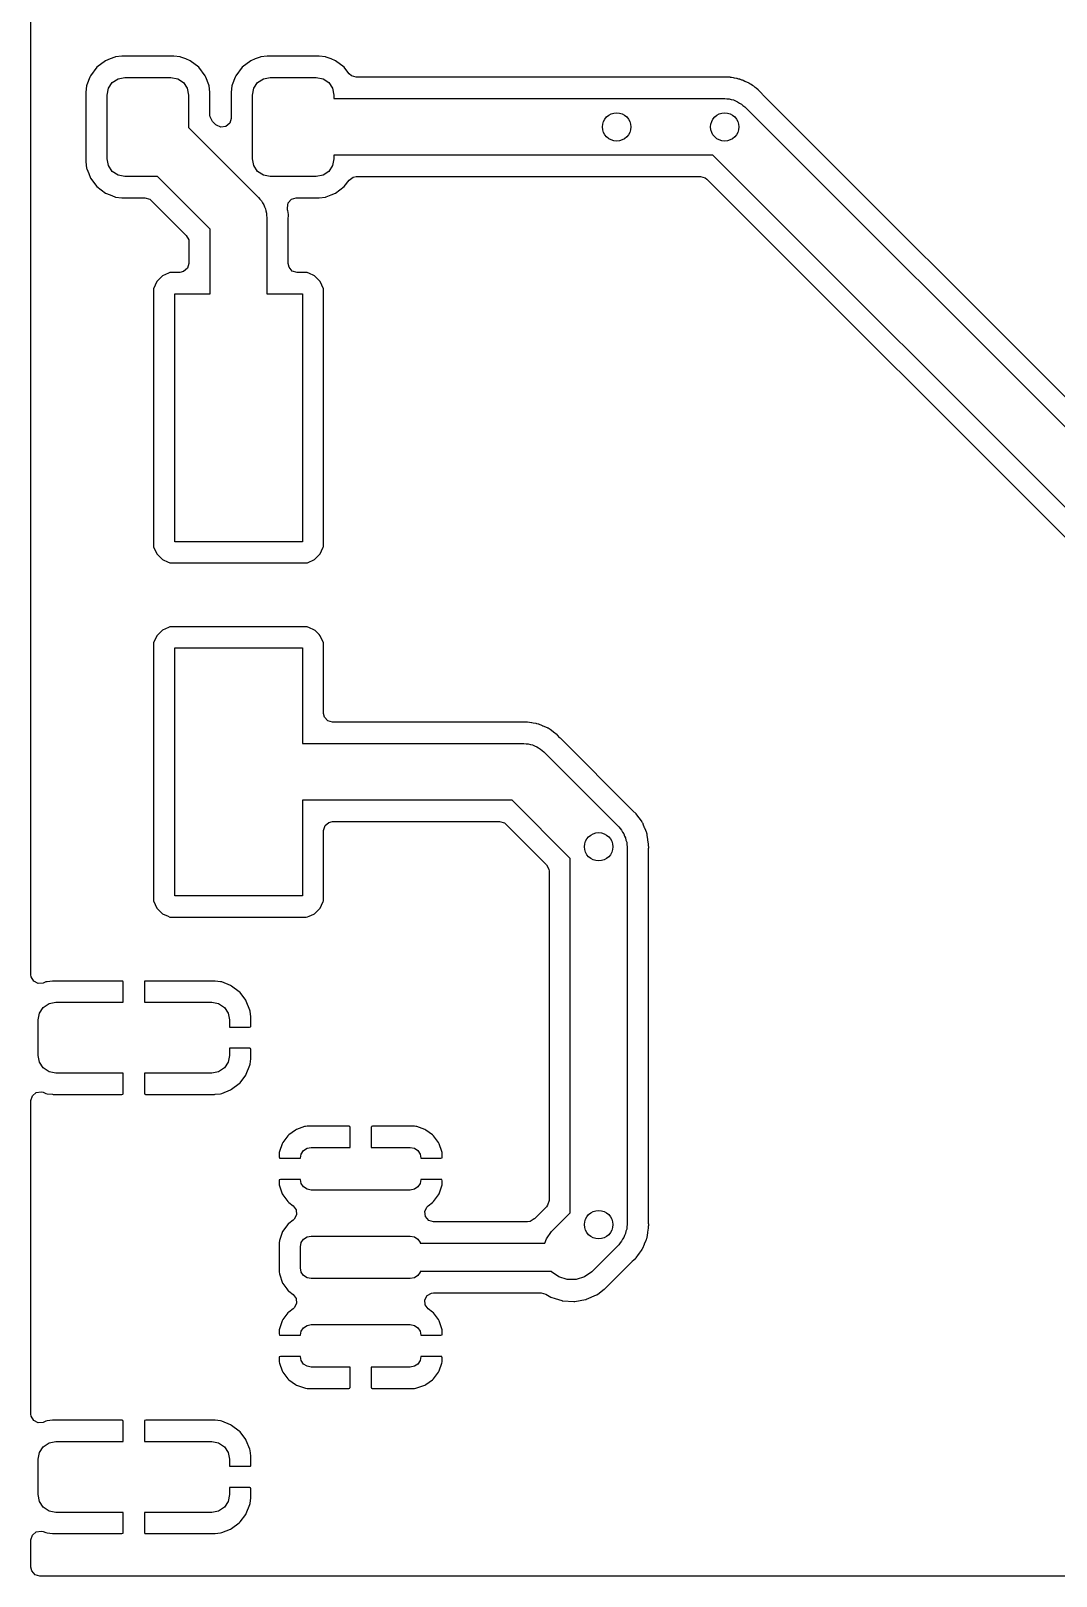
# Model space of a CAD drawing. Extents: x 0.03 to 3.57, y 0.02 to 2.81.
# Drawn here: x 0.03 to 0.599, y 0.02 to 0.878 of the extents above; entities that cross this region are included whole.
import ezdxf

# ---------------------------------------------------------------- set-up
doc = ezdxf.new("R2010")
doc.units = 0
doc.header["$MEASUREMENT"] = 0
doc.layers.add('BLACK', color=7, linetype='CONTINUOUS')

msp = doc.modelspace()

# ---------------------------------------------------------------- linework, layer by layer
at = {"layer": 'BLACK', "linetype": 'CONTINUOUS'}
for p, q in [((0.0297, 0.35385), (0.0297, 2.80998)), ((0.07111, 0.86178), (0.06638, 0.85819)), ((0.07362, 0.86277), (0.07111, 0.86178)), ((0.07634, 0.86384), (0.07362, 0.86277)), ((0.07663, 0.86396), (0.07634, 0.86384)), ((0.07634, 0.86384), (0.07634, 0.86384)), ((0.08017, 0.86439), (0.07663, 0.86396)), ((0.10912, 0.86439), (0.08017, 0.86439)), ((0.11266, 0.86396), (0.10912, 0.86439)), ((0.11296, 0.86384), (0.11266, 0.86396)), ((0.11568, 0.86277), (0.11296, 0.86384)), ((0.11296, 0.86384), (0.11296, 0.86384)), ((0.11818, 0.86178), (0.11568, 0.86277)), ((0.12291, 0.85819), (0.11818, 0.86178)), ((0.15182, 0.86178), (0.14709, 0.85819)), ((0.15432, 0.86277), (0.15182, 0.86178)), ((0.15704, 0.86384), (0.15432, 0.86277)), ((0.15734, 0.86396), (0.15704, 0.86384)), ((0.15704, 0.86384), (0.15704, 0.86384)), ((0.16087, 0.86439), (0.15734, 0.86396)), ((0.18983, 0.86439), (0.16087, 0.86439)), ((0.19337, 0.86396), (0.18983, 0.86439)), ((0.19366, 0.86384), (0.19337, 0.86396)), ((0.19639, 0.86277), (0.19366, 0.86384)), ((0.19366, 0.86384), (0.19366, 0.86384)), ((0.19889, 0.86178), (0.19639, 0.86277)), ((0.20362, 0.85819), (0.19889, 0.86178)), ((0.06244, 0.85258), (0.0608, 0.84843)), ((0.06279, 0.85346), (0.06244, 0.85258)), ((0.06638, 0.85819), (0.06279, 0.85346)), ((0.07489, 0.84968), (0.07808, 0.85181)), ((0.07808, 0.85181), (0.08185, 0.85256)), ((0.08185, 0.85256), (0.10744, 0.85256)), ((0.10744, 0.85256), (0.11121, 0.85181)), ((0.11121, 0.85181), (0.1144, 0.84968)), ((0.1265, 0.85346), (0.12291, 0.85819)), ((0.12685, 0.85258), (0.1265, 0.85346)), ((0.12849, 0.84843), (0.12685, 0.85258)), ((0.14315, 0.85258), (0.14151, 0.84843)), ((0.1435, 0.85346), (0.14315, 0.85258)), ((0.14709, 0.85819), (0.1435, 0.85346)), ((0.1556, 0.84968), (0.15879, 0.85181)), ((0.15879, 0.85181), (0.16256, 0.85256)), ((0.16256, 0.85256), (0.18815, 0.85256)), ((0.18815, 0.85256), (0.19192, 0.85181)), ((0.19192, 0.85181), (0.19511, 0.84968)), ((0.20463, 0.85686), (0.20362, 0.85819)), ((0.20639, 0.85454), (0.20463, 0.85686)), ((0.20766, 0.85337), (0.20639, 0.85454)), ((0.21034, 0.85258), (0.20766, 0.85337)), ((0.35167, 0.85258), (0.21034, 0.85258)), ((0.35175, 0.85258), (0.35167, 0.85258)), ((0.35181, 0.8526), (0.35175, 0.85258)), ((0.35532, 0.85258), (0.35181, 0.8526)), ((0.35534, 0.85258), (0.35532, 0.85258)), ((0.41167, 0.85258), (0.35534, 0.85258)), ((0.41175, 0.85258), (0.41167, 0.85258)), ((0.41181, 0.8526), (0.41175, 0.85258)), ((0.41278, 0.85259), (0.41181, 0.8526)), ((0.41412, 0.85259), (0.41278, 0.85259)), ((0.41443, 0.85259), (0.41412, 0.85259)), ((0.41645, 0.85271), (0.41443, 0.85259)), ((0.41674, 0.85273), (0.41645, 0.85271)), ((0.41645, 0.85271), (0.41645, 0.85271)), ((0.41704, 0.85267), (0.41674, 0.85273)), ((0.41717, 0.85265), (0.41704, 0.85267)), ((0.41704, 0.85267), (0.41704, 0.85267)), ((0.41805, 0.85257), (0.41717, 0.85265)), ((0.41818, 0.85256), (0.41805, 0.85257)), ((0.41848, 0.85256), (0.41818, 0.85256)), ((0.41818, 0.85256), (0.41818, 0.85256)), ((0.41877, 0.85249), (0.41848, 0.85256)), ((0.4199, 0.85221), (0.41877, 0.85249)), ((0.41877, 0.85249), (0.41877, 0.85249)), ((0.42046, 0.8521), (0.4199, 0.85221)), ((0.42161, 0.85195), (0.42046, 0.8521)), ((0.42191, 0.85191), (0.42161, 0.85195)), ((0.42161, 0.85195), (0.42161, 0.85195)), ((0.42219, 0.8518), (0.42191, 0.85191)), ((0.42232, 0.85177), (0.42219, 0.8518)), ((0.42289, 0.8516), (0.42232, 0.85177)), ((0.42301, 0.85156), (0.42289, 0.8516)), ((0.42331, 0.85151), (0.42301, 0.85156)), ((0.42358, 0.85139), (0.42331, 0.85151)), ((0.4237, 0.85133), (0.42358, 0.85139)), ((0.42454, 0.85104), (0.4237, 0.85133)), ((0.42496, 0.85094), (0.42454, 0.85104)), ((0.42522, 0.8508), (0.42496, 0.85094)), ((0.42625, 0.85025), (0.42522, 0.8508)), ((0.42522, 0.8508), (0.42522, 0.8508)), ((0.42677, 0.85001), (0.42625, 0.85025)), ((0.0606, 0.84793), (0.06018, 0.8444)), ((0.06018, 0.8444), (0.06018, 0.8056)), ((0.0608, 0.84843), (0.0606, 0.84793)), ((0.07201, 0.84272), (0.07276, 0.84648)), ((0.07201, 0.80728), (0.07201, 0.84272)), ((0.07276, 0.84648), (0.07489, 0.84968)), ((0.1144, 0.84968), (0.11653, 0.84648)), ((0.11653, 0.84648), (0.11728, 0.84272)), ((0.11728, 0.84272), (0.11728, 0.82463)), ((0.12869, 0.84793), (0.12849, 0.84843)), ((0.12911, 0.8444), (0.12869, 0.84793)), ((0.12911, 0.83159), (0.12911, 0.8444)), ((0.14131, 0.84793), (0.14089, 0.8444)), ((0.14089, 0.8444), (0.14089, 0.82974)), ((0.14151, 0.84843), (0.14131, 0.84793)), ((0.15272, 0.84272), (0.15347, 0.84648)), ((0.15272, 0.80728), (0.15272, 0.84272)), ((0.15347, 0.84648), (0.1556, 0.84968)), ((0.19511, 0.84968), (0.19724, 0.84648)), ((0.19724, 0.84648), (0.19799, 0.84272)), ((0.19799, 0.84272), (0.19799, 0.84075)), ((0.42813, 0.84948), (0.42677, 0.85001)), ((0.42837, 0.84931), (0.42813, 0.84948)), ((0.42849, 0.84925), (0.42837, 0.84931)), ((0.429, 0.84896), (0.42849, 0.84925)), ((0.42912, 0.84889), (0.429, 0.84896)), ((0.42939, 0.84876), (0.42912, 0.84889)), ((0.42963, 0.84858), (0.42939, 0.84876)), ((0.42973, 0.8485), (0.42963, 0.84858)), ((0.42963, 0.84858), (0.42963, 0.84858)), ((0.43047, 0.84801), (0.42973, 0.8485)), ((0.43059, 0.84795), (0.43047, 0.84801)), ((0.43085, 0.84781), (0.43059, 0.84795)), ((0.43108, 0.84761), (0.43085, 0.84781)), ((0.43195, 0.84684), (0.43108, 0.84761)), ((0.43239, 0.84649), (0.43195, 0.84684)), ((0.43359, 0.84565), (0.43239, 0.84649)), ((0.43431, 0.84482), (0.43359, 0.84565)), ((0.43444, 0.84467), (0.43431, 0.84482)), ((0.43488, 0.84423), (0.43444, 0.84467)), ((0.43584, 0.84337), (0.43488, 0.84423)), ((0.43604, 0.84308), (0.43584, 0.84337)), ((0.43662, 0.84238), (0.43604, 0.84308)), ((1.06882, 0.21018), (0.43662, 0.84238)), ((0.19799, 0.84075), (0.415, 0.84075)), ((0.415, 0.84075), (0.41622, 0.84055)), ((0.41622, 0.84055), (0.41746, 0.84055)), ((0.41746, 0.84055), (0.41864, 0.84017)), ((0.41864, 0.84017), (0.41987, 0.83998)), ((0.41987, 0.83998), (0.42097, 0.83942)), ((0.42097, 0.83942), (0.42215, 0.83903)), ((0.42215, 0.83903), (0.42315, 0.8383)), ((0.42315, 0.8383), (0.42426, 0.83774)), ((0.42426, 0.83774), (0.42513, 0.83686)), ((0.42513, 0.83686), (0.42614, 0.83614)), ((0.42614, 0.83614), (1.06114, 0.20114)), ((0.11728, 0.82463), (0.15614, 0.78578)), ((0.12923, 0.83053), (0.12911, 0.83159)), ((0.13057, 0.82808), (0.12923, 0.83053)), ((0.13242, 0.82623), (0.13057, 0.82808)), ((0.13268, 0.82599), (0.13242, 0.82623)), ((0.13522, 0.82483), (0.13268, 0.82599)), ((0.13799, 0.82523), (0.13522, 0.82483)), ((0.1401, 0.82706), (0.13799, 0.82523)), ((0.14089, 0.82974), (0.1401, 0.82706)), ((0.07276, 0.80352), (0.07201, 0.80728)), ((0.15347, 0.80352), (0.15272, 0.80728)), ((0.19799, 0.80728), (0.19724, 0.80352)), ((0.40848, 0.80925), (0.19799, 0.80925)), ((0.19799, 0.80925), (0.19799, 0.80728)), ((1.03425, 0.18348), (0.40848, 0.80925)), ((0.06018, 0.8056), (0.0606, 0.80207)), ((0.0606, 0.80207), (0.06072, 0.80177)), ((0.06072, 0.80177), (0.06072, 0.80177)), ((0.06072, 0.80177), (0.0618, 0.79905)), ((0.0618, 0.79905), (0.06279, 0.79654)), ((0.07489, 0.80032), (0.07276, 0.80352)), ((0.07808, 0.79819), (0.07489, 0.80032)), ((0.1556, 0.80032), (0.15347, 0.80352)), ((0.15879, 0.79819), (0.1556, 0.80032)), ((0.19511, 0.80032), (0.19192, 0.79819)), ((0.19724, 0.80352), (0.19511, 0.80032)), ((0.06279, 0.79654), (0.06638, 0.79181)), ((0.06638, 0.79181), (0.07111, 0.78822)), ((0.08185, 0.79744), (0.07808, 0.79819)), ((0.09993, 0.79744), (0.08185, 0.79744)), ((0.12925, 0.76812), (0.09993, 0.79744)), ((0.16256, 0.79744), (0.15879, 0.79819)), ((0.18815, 0.79744), (0.16256, 0.79744)), ((0.19192, 0.79819), (0.18815, 0.79744)), ((0.19889, 0.78822), (0.20362, 0.79181)), ((0.20362, 0.79181), (0.20639, 0.79546)), ((0.20639, 0.79546), (0.20863, 0.79712)), ((0.20863, 0.79712), (0.21034, 0.79742)), ((0.21034, 0.79742), (0.35466, 0.79742)), ((0.35466, 0.79742), (0.35474, 0.79742)), ((0.35474, 0.79742), (0.35761, 0.79738)), ((0.35761, 0.79738), (0.35761, 0.79738)), ((0.35761, 0.79738), (0.3579, 0.79737)), ((0.3579, 0.79737), (0.35807, 0.79741)), ((0.35807, 0.79741), (0.3583, 0.79742)), ((0.3583, 0.79742), (0.40152, 0.79742)), ((0.40152, 0.79742), (0.4042, 0.79663)), ((0.4042, 0.79663), (0.40503, 0.79597)), ((0.40503, 0.79597), (1.02097, 0.18003)), ((0.07111, 0.78822), (0.07362, 0.78723)), ((0.07362, 0.78723), (0.07634, 0.78616)), ((0.07634, 0.78616), (0.07634, 0.78616)), ((0.07634, 0.78616), (0.07663, 0.78604)), ((0.07663, 0.78604), (0.08017, 0.78561)), ((0.08017, 0.78561), (0.09298, 0.78561)), ((0.09298, 0.78561), (0.09566, 0.78482)), ((0.09566, 0.78482), (0.09649, 0.78416)), ((0.09649, 0.78416), (0.11597, 0.76467)), ((0.15614, 0.78578), (0.15686, 0.78478)), ((0.15686, 0.78478), (0.15774, 0.7839)), ((0.15774, 0.7839), (0.1583, 0.7828)), ((0.1583, 0.7828), (0.15903, 0.7818)), ((0.15903, 0.7818), (0.15942, 0.78062)), ((0.17213, 0.78005), (0.17259, 0.78281)), ((0.17259, 0.78281), (0.17446, 0.78488)), ((0.17446, 0.78488), (0.17705, 0.78561)), ((0.17705, 0.78561), (0.18983, 0.78561)), ((0.18983, 0.78561), (0.19337, 0.78604)), ((0.19337, 0.78604), (0.19366, 0.78616)), ((0.19366, 0.78616), (0.19639, 0.78723)), ((0.19366, 0.78616), (0.19366, 0.78616)), ((0.19639, 0.78723), (0.19889, 0.78822)), ((0.15942, 0.78062), (0.15998, 0.77951)), ((0.15998, 0.77951), (0.16017, 0.77829)), ((0.16017, 0.77829), (0.16055, 0.77711)), ((0.16055, 0.77711), (0.16055, 0.77587)), ((0.16055, 0.77587), (0.16075, 0.77465)), ((0.16075, 0.77465), (0.16075, 0.73232)), ((0.17228, 0.7788), (0.17213, 0.78005)), ((0.17232, 0.77855), (0.17228, 0.7788)), ((0.17269, 0.77639), (0.17232, 0.77855)), ((0.17258, 0.77352), (0.17259, 0.77385)), ((0.17258, 0.74911), (0.17258, 0.77352)), ((0.17259, 0.77385), (0.17272, 0.7758)), ((0.17274, 0.7761), (0.17269, 0.77639)), ((0.17272, 0.7758), (0.17274, 0.7761)), ((0.17272, 0.7758), (0.17272, 0.7758)), ((0.11597, 0.76467), (0.11731, 0.76222)), ((0.12925, 0.73232), (0.12925, 0.76812)), ((0.11731, 0.76222), (0.11742, 0.76117)), ((0.11742, 0.76117), (0.11742, 0.74911)), ((0.11742, 0.74911), (0.11663, 0.74643)), ((0.17303, 0.74705), (0.17258, 0.74911)), ((0.17486, 0.74494), (0.17303, 0.74705)), ((0.09964, 0.73912), (0.09785, 0.73509)), ((0.10207, 0.74156), (0.09964, 0.73912)), ((0.10243, 0.74192), (0.10207, 0.74156)), ((0.10275, 0.74224), (0.10243, 0.74192)), ((0.10243, 0.74192), (0.10243, 0.74192)), ((0.10604, 0.7437), (0.10275, 0.74224)), ((0.10644, 0.74388), (0.10604, 0.7437)), ((0.10678, 0.74403), (0.10644, 0.74388)), ((0.10644, 0.74388), (0.10644, 0.74388)), ((0.10737, 0.7441), (0.10678, 0.74403)), ((0.10766, 0.74414), (0.10737, 0.7441)), ((0.10781, 0.74415), (0.10766, 0.74414)), ((0.10766, 0.74414), (0.10766, 0.74414)), ((0.11246, 0.74415), (0.10781, 0.74415)), ((0.11452, 0.7446), (0.11246, 0.74415)), ((0.11663, 0.74643), (0.11452, 0.7446)), ((0.17754, 0.74415), (0.17486, 0.74494)), ((0.18219, 0.74415), (0.17754, 0.74415)), ((0.1832, 0.74404), (0.18219, 0.74415)), ((0.18447, 0.74347), (0.1832, 0.74404)), ((0.18681, 0.74244), (0.18447, 0.74347)), ((0.18723, 0.74225), (0.18681, 0.74244)), ((0.18681, 0.74244), (0.18681, 0.74244)), ((0.18756, 0.74193), (0.18723, 0.74225)), ((0.18977, 0.73972), (0.18756, 0.74193)), ((0.19035, 0.73914), (0.18977, 0.73972)), ((0.19214, 0.73511), (0.19035, 0.73914)), ((0.09785, 0.73509), (0.09774, 0.73408)), ((0.09774, 0.73408), (0.09774, 0.59277)), ((0.10957, 0.59453), (0.10957, 0.73232)), ((0.10957, 0.73232), (0.12925, 0.73232)), ((0.16075, 0.73232), (0.18043, 0.73232)), ((0.18043, 0.73232), (0.18043, 0.59453)), ((0.19226, 0.73408), (0.19214, 0.73511)), ((0.19226, 0.59277), (0.19226, 0.73408)), ((0.09774, 0.59277), (0.09786, 0.59174)), ((0.18043, 0.59453), (0.10957, 0.59453)), ((0.19215, 0.59176), (0.19226, 0.59277)), ((0.09786, 0.59174), (0.09965, 0.58771)), ((0.09965, 0.58771), (0.10277, 0.5846)), ((0.10277, 0.5846), (0.10319, 0.58441)), ((0.10319, 0.58441), (0.10319, 0.58441)), ((0.10319, 0.58441), (0.10553, 0.58337)), ((0.18322, 0.58282), (0.18725, 0.58461)), ((0.18725, 0.58461), (0.19036, 0.58773)), ((0.19036, 0.58773), (0.19111, 0.58942)), ((0.19111, 0.58942), (0.19199, 0.59142)), ((0.19199, 0.59142), (0.19215, 0.59176)), ((0.10553, 0.58337), (0.1068, 0.58281)), ((0.1068, 0.58281), (0.10781, 0.5827)), ((0.10781, 0.5827), (0.18219, 0.5827)), ((0.18219, 0.5827), (0.18234, 0.58271)), ((0.18234, 0.58271), (0.18263, 0.58275)), ((0.18234, 0.58271), (0.18234, 0.58271)), ((0.18263, 0.58275), (0.18322, 0.58282)), ((0.09964, 0.54227), (0.09785, 0.53824)), ((0.10275, 0.54539), (0.09964, 0.54227)), ((0.10604, 0.54685), (0.10275, 0.54539)), ((0.10644, 0.54703), (0.10604, 0.54685)), ((0.10678, 0.54718), (0.10644, 0.54703)), ((0.10644, 0.54703), (0.10644, 0.54703)), ((0.10737, 0.54725), (0.10678, 0.54718)), ((0.10766, 0.54729), (0.10737, 0.54725)), ((0.10781, 0.5473), (0.10766, 0.54729)), ((0.10766, 0.54729), (0.10766, 0.54729)), ((0.18219, 0.5473), (0.10781, 0.5473)), ((0.1832, 0.54719), (0.18219, 0.5473)), ((0.18447, 0.54663), (0.1832, 0.54719)), ((0.18681, 0.54559), (0.18447, 0.54663)), ((0.18723, 0.5454), (0.18681, 0.54559)), ((0.18681, 0.54559), (0.18681, 0.54559)), ((0.18756, 0.54508), (0.18723, 0.5454)), ((0.18977, 0.54287), (0.18756, 0.54508)), ((0.19035, 0.54229), (0.18977, 0.54287)), ((0.19214, 0.53826), (0.19035, 0.54229)), ((0.09785, 0.53824), (0.09774, 0.53723)), ((0.09774, 0.53723), (0.09774, 0.39592)), ((0.10957, 0.39768), (0.10957, 0.53547)), ((0.10957, 0.53547), (0.18043, 0.53547)), ((0.18043, 0.53547), (0.18043, 0.48232)), ((0.19226, 0.53723), (0.19214, 0.53826)), ((0.19226, 0.49911), (0.19226, 0.53723)), ((0.19271, 0.49705), (0.19226, 0.49911)), ((0.19454, 0.49494), (0.19271, 0.49705)), ((0.19722, 0.49415), (0.19454, 0.49494)), ((0.30246, 0.49415), (0.19722, 0.49415)), ((0.30275, 0.49416), (0.30246, 0.49415)), ((0.30487, 0.49428), (0.30275, 0.49416)), ((0.30517, 0.4943), (0.30487, 0.49428)), ((0.30487, 0.49428), (0.30487, 0.49428)), ((0.30546, 0.49425), (0.30517, 0.4943)), ((0.30761, 0.49385), (0.30546, 0.49425)), ((0.30787, 0.49381), (0.30761, 0.49385)), ((0.30857, 0.49372), (0.30787, 0.49381)), ((0.31033, 0.49348), (0.30857, 0.49372)), ((0.31061, 0.49338), (0.31033, 0.49348)), ((0.31074, 0.49334), (0.31061, 0.49338)), ((0.31131, 0.49318), (0.31074, 0.49334)), ((0.31144, 0.49314), (0.31131, 0.49318)), ((0.31173, 0.49308), (0.31144, 0.49314)), ((0.31371, 0.49219), (0.31173, 0.49308)), ((0.314, 0.49206), (0.31371, 0.49219)), ((0.31424, 0.49196), (0.314, 0.49206)), ((0.31655, 0.49106), (0.31424, 0.49196)), ((0.3168, 0.49089), (0.31655, 0.49106)), ((0.31692, 0.49082), (0.3168, 0.49089)), ((0.31743, 0.49053), (0.31692, 0.49082)), ((0.31754, 0.49046), (0.31743, 0.49053)), ((0.31782, 0.49034), (0.31754, 0.49046)), ((0.31805, 0.49015), (0.31782, 0.49034)), ((0.31977, 0.4888), (0.31805, 0.49015)), ((0.31805, 0.49015), (0.31805, 0.49015)), ((0.18043, 0.48232), (0.30343, 0.48232)), ((0.30343, 0.48232), (0.30465, 0.48213)), ((0.30465, 0.48213), (0.30589, 0.48213)), ((0.30589, 0.48213), (0.30707, 0.48175)), ((0.30707, 0.48175), (0.30829, 0.48155)), ((0.30829, 0.48155), (0.3094, 0.48099)), ((0.3094, 0.48099), (0.31057, 0.48061)), ((0.31998, 0.48865), (0.31977, 0.4888)), ((0.32201, 0.48722), (0.31998, 0.48865)), ((0.32221, 0.487), (0.32201, 0.48722)), ((0.32349, 0.48552), (0.32221, 0.487)), ((0.32372, 0.48528), (0.32349, 0.48552)), ((0.36382, 0.44518), (0.32372, 0.48528)), ((0.31057, 0.48061), (0.31158, 0.47988)), ((0.31158, 0.47988), (0.31268, 0.47931)), ((0.31268, 0.47931), (0.31356, 0.47844)), ((0.31356, 0.47844), (0.31456, 0.47771)), ((0.31456, 0.47771), (0.35614, 0.43614)), ((0.2969, 0.45083), (0.18043, 0.45083)), ((0.18043, 0.45083), (0.18043, 0.39768)), ((0.32925, 0.41848), (0.2969, 0.45083)), ((0.19305, 0.43672), (0.19516, 0.43855)), ((0.19516, 0.43855), (0.19722, 0.439)), ((0.19722, 0.439), (0.28995, 0.439)), ((0.28995, 0.439), (0.29263, 0.43821)), ((0.29263, 0.43821), (0.29346, 0.43754)), ((0.36403, 0.44498), (0.36382, 0.44518)), ((0.36584, 0.44337), (0.36403, 0.44498)), ((0.36725, 0.44132), (0.36584, 0.44337)), ((0.3674, 0.44111), (0.36725, 0.44132)), ((0.36873, 0.43938), (0.3674, 0.44111)), ((0.36891, 0.43914), (0.36873, 0.43938)), ((0.36903, 0.43887), (0.36891, 0.43914)), ((0.3691, 0.43875), (0.36903, 0.43887)), ((0.36939, 0.43824), (0.3691, 0.43875)), ((0.36945, 0.43812), (0.36939, 0.43824)), ((0.36962, 0.43787), (0.36945, 0.43812)), ((0.19226, 0.43404), (0.19305, 0.43672)), ((0.19226, 0.39592), (0.19226, 0.43404)), ((0.29346, 0.43754), (0.31597, 0.41503)), ((0.35614, 0.43614), (0.35686, 0.43513)), ((0.35686, 0.43513), (0.35774, 0.43426)), ((0.35774, 0.43426), (0.3583, 0.43315)), ((0.3583, 0.43315), (0.35903, 0.43215)), ((0.35903, 0.43215), (0.35941, 0.43097)), ((0.35941, 0.43097), (0.35998, 0.42987)), ((0.35998, 0.42987), (0.36017, 0.42864)), ((0.36973, 0.43759), (0.36962, 0.43787)), ((0.3705, 0.43555), (0.36973, 0.43759)), ((0.36973, 0.43759), (0.36973, 0.43759)), ((0.3706, 0.43531), (0.3705, 0.43555)), ((0.37115, 0.43404), (0.3706, 0.43531)), ((0.3716, 0.43303), (0.37115, 0.43404)), ((0.37165, 0.43273), (0.3716, 0.43303)), ((0.37169, 0.43261), (0.37165, 0.43273)), ((0.37184, 0.43204), (0.37169, 0.43261)), ((0.37187, 0.43191), (0.37184, 0.43204)), ((0.37198, 0.43163), (0.37187, 0.43191)), ((0.37201, 0.43133), (0.37198, 0.43163)), ((0.37228, 0.42916), (0.37201, 0.43133)), ((0.37201, 0.43133), (0.37201, 0.43133)), ((0.36017, 0.42864), (0.36055, 0.42746)), ((0.36055, 0.42746), (0.36055, 0.42622)), ((0.36055, 0.42622), (0.36075, 0.425)), ((0.36075, 0.425), (0.36075, 0.215)), ((0.37232, 0.4289), (0.37228, 0.42916)), ((0.37274, 0.42645), (0.37232, 0.4289)), ((0.37258, 0.42269), (0.37263, 0.42339)), ((0.37258, 0.21697), (0.37258, 0.42269)), ((0.37263, 0.42339), (0.37275, 0.42426)), ((0.37272, 0.42616), (0.37274, 0.42645)), ((0.37273, 0.42602), (0.37272, 0.42616)), ((0.37275, 0.42526), (0.37273, 0.42602)), ((0.37278, 0.425), (0.37275, 0.42526)), ((0.37275, 0.42426), (0.37278, 0.42442)), ((0.37275, 0.42426), (0.37275, 0.42426)), ((0.37278, 0.42442), (0.37278, 0.425)), ((0.31597, 0.41503), (0.31731, 0.41258)), ((0.31731, 0.41258), (0.31742, 0.41152)), ((0.32925, 0.22152), (0.32925, 0.41848)), ((0.31742, 0.41152), (0.31742, 0.22848)), ((0.09774, 0.39592), (0.09786, 0.39489)), ((0.18043, 0.39768), (0.10957, 0.39768)), ((0.19215, 0.39491), (0.19226, 0.39592)), ((0.09786, 0.39489), (0.09965, 0.39086)), ((0.09965, 0.39086), (0.10277, 0.38775)), ((0.10277, 0.38775), (0.10319, 0.38756)), ((0.10319, 0.38756), (0.10319, 0.38756)), ((0.10319, 0.38756), (0.10546, 0.38656)), ((0.10546, 0.38656), (0.1068, 0.38596)), ((0.18322, 0.38597), (0.1843, 0.38645)), ((0.1843, 0.38645), (0.18683, 0.38757)), ((0.18683, 0.38757), (0.18725, 0.38776)), ((0.18725, 0.38776), (0.19036, 0.39088)), ((0.19036, 0.39088), (0.19111, 0.39257)), ((0.19111, 0.39257), (0.19199, 0.39457)), ((0.19199, 0.39457), (0.19215, 0.39491)), ((0.1068, 0.38596), (0.10781, 0.38585)), ((0.10781, 0.38585), (0.18219, 0.38585)), ((0.18219, 0.38585), (0.18234, 0.38586)), ((0.18234, 0.38586), (0.18263, 0.3859)), ((0.18234, 0.38586), (0.18234, 0.38586)), ((0.18263, 0.3859), (0.18322, 0.38597)), ((0.02984, 0.3527), (0.0297, 0.35385)), ((0.03123, 0.35027), (0.02984, 0.3527)), ((0.03371, 0.34898), (0.03123, 0.35027)), ((0.03649, 0.34924), (0.03371, 0.34898)), ((0.03803, 0.34985), (0.03649, 0.34924)), ((0.03865, 0.35001), (0.03803, 0.34985)), ((0.04171, 0.35038), (0.03865, 0.35001)), ((0.04201, 0.35039), (0.04171, 0.35038)), ((0.08041, 0.35039), (0.04201, 0.35039)), ((0.08071, 0.35033), (0.08041, 0.35039)), ((0.08077, 0.35028), (0.08071, 0.35033)), ((0.08094, 0.34968), (0.08077, 0.35028)), ((0.08094, 0.33858), (0.08094, 0.34968)), ((0.09282, 0.35016), (0.09276, 0.34986)), ((0.09276, 0.34986), (0.09276, 0.33858)), ((0.09287, 0.35022), (0.09282, 0.35016)), ((0.09347, 0.35039), (0.09287, 0.35022)), ((0.13169, 0.35039), (0.09347, 0.35039)), ((0.13199, 0.35038), (0.13169, 0.35039)), ((0.13506, 0.35001), (0.13199, 0.35038)), ((0.13567, 0.34985), (0.13506, 0.35001)), ((0.14057, 0.34791), (0.13567, 0.34985)), ((0.14116, 0.34758), (0.14057, 0.34791)), ((0.14534, 0.3444), (0.14116, 0.34758)), ((0.14582, 0.34393), (0.14534, 0.3444)), ((0.14899, 0.33974), (0.14582, 0.34393)), ((0.03445, 0.33251), (0.03658, 0.3357)), ((0.03658, 0.3357), (0.03978, 0.33783)), ((0.03978, 0.33783), (0.04354, 0.33858)), ((0.04354, 0.33858), (0.08094, 0.33858)), ((0.09276, 0.33858), (0.13016, 0.33858)), ((0.13016, 0.33858), (0.13392, 0.33783)), ((0.13392, 0.33783), (0.13712, 0.3357)), ((0.13712, 0.3357), (0.13925, 0.33251)), ((0.14932, 0.33915), (0.14899, 0.33974)), ((0.15127, 0.33425), (0.14932, 0.33915)), ((0.0337, 0.32874), (0.03445, 0.33251)), ((0.0337, 0.30906), (0.0337, 0.32874)), ((0.13925, 0.33251), (0.14, 0.32874)), ((0.14, 0.32874), (0.14, 0.3248)), ((0.15142, 0.33364), (0.15127, 0.33425)), ((0.15179, 0.33057), (0.15142, 0.33364)), ((0.15181, 0.33027), (0.15179, 0.33057)), ((0.15181, 0.32534), (0.15181, 0.33027)), ((0.14, 0.3248), (0.1511, 0.3248)), ((0.1511, 0.3248), (0.1517, 0.32498)), ((0.1517, 0.32498), (0.15174, 0.32503)), ((0.15174, 0.32503), (0.15181, 0.32534)), ((0.15128, 0.31299), (0.14, 0.31299)), ((0.14, 0.31299), (0.14, 0.30906)), ((0.15158, 0.31293), (0.15128, 0.31299)), ((0.15163, 0.31288), (0.15158, 0.31293)), ((0.15181, 0.31228), (0.15163, 0.31288)), ((0.15181, 0.30752), (0.15181, 0.31228)), ((0.03445, 0.30529), (0.0337, 0.30906)), ((0.03658, 0.3021), (0.03445, 0.30529)), ((0.03978, 0.29996), (0.03658, 0.3021)), ((0.13712, 0.3021), (0.13392, 0.29996)), ((0.13925, 0.30529), (0.13712, 0.3021)), ((0.14, 0.30906), (0.13925, 0.30529)), ((0.14932, 0.29864), (0.15127, 0.30355)), ((0.15127, 0.30355), (0.15142, 0.30416)), ((0.15142, 0.30416), (0.15179, 0.30722)), ((0.15179, 0.30722), (0.15181, 0.30752)), ((0.04354, 0.29921), (0.03978, 0.29996)), ((0.08094, 0.29921), (0.04354, 0.29921)), ((0.08094, 0.28793), (0.08094, 0.29921)), ((0.13016, 0.29921), (0.09276, 0.29921)), ((0.09276, 0.29921), (0.09276, 0.28812)), ((0.13392, 0.29996), (0.13016, 0.29921)), ((0.14116, 0.29022), (0.14534, 0.2934)), ((0.14534, 0.2934), (0.14582, 0.29387)), ((0.14582, 0.29387), (0.14899, 0.29806)), ((0.14899, 0.29806), (0.14932, 0.29864)), ((0.0297, 0.28394), (0.03049, 0.28663)), ((0.0297, 0.10976), (0.0297, 0.28394)), ((0.03049, 0.28663), (0.0326, 0.28846)), ((0.0326, 0.28846), (0.03537, 0.28885)), ((0.03537, 0.28885), (0.03649, 0.28856)), ((0.03649, 0.28856), (0.03803, 0.28795)), ((0.03803, 0.28795), (0.03865, 0.28779)), ((0.03865, 0.28779), (0.04171, 0.28742)), ((0.04171, 0.28742), (0.04201, 0.2874)), ((0.04201, 0.2874), (0.08023, 0.2874)), ((0.08023, 0.2874), (0.08083, 0.28758)), ((0.08083, 0.28758), (0.08088, 0.28763)), ((0.08088, 0.28763), (0.08094, 0.28793)), ((0.09276, 0.28812), (0.09293, 0.28752)), ((0.09293, 0.28752), (0.09299, 0.28747)), ((0.09299, 0.28747), (0.09329, 0.2874)), ((0.09329, 0.2874), (0.13169, 0.2874)), ((0.13169, 0.2874), (0.13199, 0.28742)), ((0.13199, 0.28742), (0.13506, 0.28779)), ((0.13506, 0.28779), (0.13567, 0.28795)), ((0.13567, 0.28795), (0.14057, 0.28989)), ((0.14057, 0.28989), (0.14116, 0.29022)), ((0.17659, 0.26758), (0.17291, 0.26486)), ((0.17724, 0.26793), (0.17659, 0.26758)), ((0.18163, 0.26947), (0.17724, 0.26793)), ((0.18222, 0.2696), (0.18163, 0.26947)), ((0.18304, 0.26967), (0.18222, 0.2696)), ((0.18327, 0.26969), (0.18304, 0.26967)), ((0.2064, 0.26969), (0.18327, 0.26969)), ((0.2067, 0.26962), (0.2064, 0.26969)), ((0.20675, 0.26957), (0.2067, 0.26962)), ((0.20693, 0.26897), (0.20675, 0.26957)), ((0.20693, 0.25787), (0.20693, 0.26897)), ((0.21881, 0.26945), (0.21874, 0.26915)), ((0.21874, 0.26915), (0.21874, 0.25787)), ((0.21885, 0.26951), (0.21881, 0.26945)), ((0.21945, 0.26969), (0.21885, 0.26951)), ((0.24239, 0.26969), (0.21945, 0.26969)), ((0.24263, 0.26967), (0.24239, 0.26969)), ((0.24345, 0.2696), (0.24263, 0.26967)), ((0.24404, 0.26947), (0.24345, 0.2696)), ((0.24843, 0.26793), (0.24404, 0.26947)), ((0.24908, 0.26758), (0.24843, 0.26793)), ((0.25277, 0.26486), (0.24908, 0.26758)), ((0.16932, 0.26), (0.16778, 0.25561)), ((0.16966, 0.26065), (0.16932, 0.26)), ((0.17239, 0.26434), (0.16966, 0.26065)), ((0.17291, 0.26486), (0.17239, 0.26434)), ((0.18302, 0.25742), (0.18528, 0.25787)), ((0.18528, 0.25787), (0.20693, 0.25787)), ((0.21874, 0.25787), (0.24039, 0.25787)), ((0.24039, 0.25787), (0.24265, 0.25742)), ((0.25328, 0.26434), (0.25277, 0.26486)), ((0.25601, 0.26065), (0.25328, 0.26434)), ((0.25635, 0.26), (0.25601, 0.26065)), ((0.25789, 0.25561), (0.25635, 0.26)), ((0.16757, 0.2542), (0.16756, 0.25397)), ((0.16756, 0.25397), (0.16756, 0.25268)), ((0.16756, 0.25268), (0.16773, 0.25208)), ((0.16765, 0.25503), (0.16757, 0.2542)), ((0.16778, 0.25561), (0.16765, 0.25503)), ((0.16773, 0.25208), (0.16779, 0.25203)), ((0.16779, 0.25203), (0.16809, 0.25197)), ((0.16809, 0.25197), (0.17937, 0.25197)), ((0.17937, 0.25197), (0.17982, 0.25423)), ((0.17982, 0.25423), (0.1811, 0.25614)), ((0.1811, 0.25614), (0.18302, 0.25742)), ((0.24265, 0.25742), (0.24457, 0.25614)), ((0.24457, 0.25614), (0.24585, 0.25423)), ((0.24585, 0.25423), (0.2463, 0.25197)), ((0.2463, 0.25197), (0.2574, 0.25197)), ((0.2574, 0.25197), (0.258, 0.25215)), ((0.25802, 0.25503), (0.25789, 0.25561)), ((0.258, 0.25215), (0.25804, 0.2522)), ((0.2581, 0.2542), (0.25802, 0.25503)), ((0.25804, 0.2522), (0.25811, 0.2525)), ((0.25811, 0.25397), (0.2581, 0.2542)), ((0.25811, 0.2525), (0.25811, 0.25397)), ((0.16762, 0.23993), (0.16756, 0.23962)), ((0.16756, 0.23962), (0.16756, 0.23816)), ((0.16756, 0.23816), (0.16757, 0.23792)), ((0.16757, 0.23792), (0.16765, 0.2371)), ((0.16767, 0.23998), (0.16762, 0.23993)), ((0.16765, 0.2371), (0.16778, 0.23652)), ((0.16827, 0.24016), (0.16767, 0.23998)), ((0.16778, 0.23652), (0.16932, 0.23212)), ((0.17937, 0.24016), (0.16827, 0.24016)), ((0.16932, 0.23212), (0.16966, 0.23148)), ((0.17982, 0.2379), (0.17937, 0.24016)), ((0.1811, 0.23598), (0.17982, 0.2379)), ((0.18302, 0.2347), (0.1811, 0.23598)), ((0.18528, 0.23425), (0.18302, 0.2347)), ((0.24039, 0.23425), (0.18528, 0.23425)), ((0.24265, 0.2347), (0.24039, 0.23425)), ((0.24457, 0.23598), (0.24265, 0.2347)), ((0.24585, 0.2379), (0.24457, 0.23598)), ((0.2463, 0.24016), (0.24585, 0.2379)), ((0.25758, 0.24016), (0.2463, 0.24016)), ((0.25601, 0.23148), (0.25635, 0.23212)), ((0.25635, 0.23212), (0.25789, 0.23652)), ((0.25788, 0.24009), (0.25758, 0.24016)), ((0.25793, 0.24004), (0.25788, 0.24009)), ((0.25789, 0.23652), (0.25802, 0.2371)), ((0.25811, 0.23944), (0.25793, 0.24004)), ((0.25802, 0.2371), (0.2581, 0.23792)), ((0.2581, 0.23792), (0.25811, 0.23816)), ((0.25811, 0.23816), (0.25811, 0.23944)), ((0.16966, 0.23148), (0.17239, 0.22779)), ((0.17239, 0.22779), (0.17291, 0.22727)), ((0.17291, 0.22727), (0.17535, 0.22546)), ((0.17535, 0.22546), (0.17704, 0.22323)), ((0.24842, 0.22222), (0.24958, 0.22476)), ((0.24958, 0.22476), (0.25038, 0.22551)), ((0.25038, 0.22551), (0.25277, 0.22727)), ((0.25277, 0.22727), (0.25328, 0.22779)), ((0.25328, 0.22779), (0.25601, 0.23148)), ((0.31597, 0.22497), (0.30932, 0.21832)), ((0.31663, 0.2258), (0.31597, 0.22497)), ((0.31742, 0.22848), (0.31663, 0.2258)), ((0.17217, 0.21486), (0.16964, 0.21145)), ((0.17259, 0.21544), (0.17217, 0.21486)), ((0.17289, 0.21566), (0.17259, 0.21544)), ((0.17535, 0.21748), (0.17289, 0.21566)), ((0.17289, 0.21566), (0.17289, 0.21566)), ((0.17594, 0.21798), (0.17535, 0.21748)), ((0.17726, 0.22045), (0.17594, 0.21798)), ((0.17704, 0.22323), (0.17726, 0.22045)), ((0.24881, 0.21946), (0.24842, 0.22222)), ((0.25064, 0.21734), (0.24881, 0.21946)), ((0.25333, 0.21655), (0.25064, 0.21734)), ((0.30553, 0.21655), (0.25333, 0.21655)), ((0.30688, 0.21674), (0.30553, 0.21655)), ((0.30924, 0.21822), (0.30688, 0.21674)), ((0.30932, 0.21832), (0.30924, 0.21822)), ((0.31886, 0.21114), (0.32925, 0.22152)), ((0.36075, 0.215), (0.36055, 0.21378)), ((0.37261, 0.21638), (0.37258, 0.21697)), ((0.37271, 0.21559), (0.37261, 0.21638)), ((0.37278, 0.215), (0.37271, 0.21559)), ((0.37278, 0.21442), (0.37278, 0.215)), ((0.16766, 0.20612), (0.16754, 0.20488)), ((0.16942, 0.21115), (0.16766, 0.20612)), ((0.16964, 0.21145), (0.16942, 0.21115)), ((0.16964, 0.21145), (0.16964, 0.21145)), ((0.17982, 0.20502), (0.1811, 0.20693)), ((0.1811, 0.20693), (0.18302, 0.20821)), ((0.18302, 0.20821), (0.18528, 0.20866)), ((0.18528, 0.20866), (0.24039, 0.20866)), ((0.24039, 0.20866), (0.24265, 0.20821)), ((0.24265, 0.20821), (0.24457, 0.20693)), ((0.24457, 0.20693), (0.24585, 0.20502)), ((0.31518, 0.20472), (0.31597, 0.20715)), ((0.31597, 0.20715), (0.31886, 0.21114)), ((0.3583, 0.20685), (0.35774, 0.20574)), ((0.35903, 0.20785), (0.3583, 0.20685)), ((0.35941, 0.20903), (0.35903, 0.20785)), ((0.35998, 0.21013), (0.35941, 0.20903)), ((0.36017, 0.21136), (0.35998, 0.21013)), ((0.36055, 0.21254), (0.36017, 0.21136)), ((0.36055, 0.21378), (0.36055, 0.21254)), ((0.37049, 0.20443), (0.37139, 0.20642)), ((0.37139, 0.20642), (0.37151, 0.20669)), ((0.37151, 0.20669), (0.37156, 0.20699)), ((0.37156, 0.20699), (0.37165, 0.20726)), ((0.37165, 0.20726), (0.37172, 0.20753)), ((0.37172, 0.20753), (0.37184, 0.20781)), ((0.37184, 0.20781), (0.37185, 0.20796)), ((0.37185, 0.20796), (0.37191, 0.20809)), ((0.37191, 0.20809), (0.37202, 0.20895)), ((0.37202, 0.20895), (0.37223, 0.21055)), ((0.37223, 0.21055), (0.37227, 0.21081)), ((0.37227, 0.21081), (0.37267, 0.21296)), ((0.37267, 0.21296), (0.37273, 0.21326)), ((0.37271, 0.21355), (0.37273, 0.21385)), ((0.37273, 0.21326), (0.37271, 0.21355)), ((0.37273, 0.21385), (0.37274, 0.21385)), ((0.37274, 0.2141), (0.37275, 0.21426)), ((0.37275, 0.21409), (0.37274, 0.2141)), ((0.37274, 0.21385), (0.37275, 0.21409)), ((0.37275, 0.21426), (0.37278, 0.21442)), ((0.16754, 0.20488), (0.16754, 0.18882)), ((0.17937, 0.20276), (0.17982, 0.20502)), ((0.17937, 0.19095), (0.17937, 0.20276)), ((0.24585, 0.20502), (0.24591, 0.20472)), ((0.24591, 0.20472), (0.31518, 0.20472)), ((0.35614, 0.20386), (0.34114, 0.18886)), ((0.35686, 0.20487), (0.35614, 0.20386)), ((0.35774, 0.20574), (0.35686, 0.20487)), ((0.36582, 0.19665), (0.36707, 0.19845)), ((0.36707, 0.19845), (0.36723, 0.19865)), ((0.36723, 0.19865), (0.36858, 0.20037)), ((0.36858, 0.20037), (0.36876, 0.20061)), ((0.36876, 0.20061), (0.36889, 0.20088)), ((0.36889, 0.20088), (0.36903, 0.20112)), ((0.36903, 0.20112), (0.36917, 0.20137)), ((0.36917, 0.20137), (0.36934, 0.20162)), ((0.36934, 0.20162), (0.3694, 0.20175)), ((0.3694, 0.20175), (0.36948, 0.20187)), ((0.36948, 0.20187), (0.37039, 0.20419)), ((0.37039, 0.20419), (0.37049, 0.20443)), ((0.17982, 0.18868), (0.17937, 0.19095)), ((0.24591, 0.18898), (0.24585, 0.18868)), ((0.31878, 0.18898), (0.24591, 0.18898)), ((0.31886, 0.18886), (0.31878, 0.18898)), ((0.34822, 0.17921), (0.36358, 0.19458)), ((0.36358, 0.19458), (0.36387, 0.19485)), ((0.36387, 0.19485), (0.36522, 0.196)), ((0.36522, 0.196), (0.36545, 0.1962)), ((0.36522, 0.196), (0.36522, 0.196)), ((0.36545, 0.1962), (0.36553, 0.19631)), ((0.36553, 0.19631), (0.36565, 0.19641)), ((0.36565, 0.19641), (0.36582, 0.19665)), ((0.36582, 0.19665), (0.36582, 0.19665)), ((0.16754, 0.18882), (0.16766, 0.18758)), ((0.16766, 0.18758), (0.16942, 0.18255)), ((0.16942, 0.18255), (0.16964, 0.18225)), ((0.16964, 0.18225), (0.16964, 0.18225)), ((0.16964, 0.18225), (0.17181, 0.17933)), ((0.1811, 0.18677), (0.17982, 0.18868)), ((0.18302, 0.18549), (0.1811, 0.18677)), ((0.18528, 0.18504), (0.18302, 0.18549)), ((0.24039, 0.18504), (0.18528, 0.18504)), ((0.24265, 0.18549), (0.24039, 0.18504)), ((0.24457, 0.18677), (0.24265, 0.18549)), ((0.24585, 0.18868), (0.24457, 0.18677)), ((0.32285, 0.18597), (0.31886, 0.18886)), ((0.32754, 0.18445), (0.32285, 0.18597)), ((0.33246, 0.18445), (0.32754, 0.18445)), ((0.33715, 0.18597), (0.33246, 0.18445)), ((0.34114, 0.18886), (0.33715, 0.18597)), ((0.17181, 0.17933), (0.17259, 0.17826)), ((0.17259, 0.17826), (0.17289, 0.17804)), ((0.17289, 0.17804), (0.17289, 0.17804)), ((0.17289, 0.17804), (0.17535, 0.17622)), ((0.17535, 0.17622), (0.17704, 0.174)), ((0.17704, 0.174), (0.17726, 0.17121)), ((0.24847, 0.17321), (0.2498, 0.17567)), ((0.24869, 0.17042), (0.24847, 0.17321)), ((0.2498, 0.17567), (0.25224, 0.17702)), ((0.25224, 0.17702), (0.25333, 0.17715)), ((0.25333, 0.17715), (0.31311, 0.17715)), ((0.31311, 0.17715), (0.3157, 0.17641)), ((0.3157, 0.17641), (0.31844, 0.17474)), ((0.31844, 0.17474), (0.32077, 0.174)), ((0.32077, 0.174), (0.32451, 0.1728)), ((0.32451, 0.1728), (0.32451, 0.1728)), ((0.32451, 0.1728), (0.32479, 0.17271)), ((0.32479, 0.17271), (0.32509, 0.17269)), ((0.32509, 0.17269), (0.32509, 0.17269)), ((0.32509, 0.17269), (0.33116, 0.17228)), ((0.33116, 0.17228), (0.33116, 0.17228)), ((0.33116, 0.17228), (0.33145, 0.17226)), ((0.33145, 0.17226), (0.33175, 0.17231)), ((0.33175, 0.17231), (0.33774, 0.17335)), ((0.33175, 0.17231), (0.33175, 0.17231)), ((0.33774, 0.17335), (0.33803, 0.1734)), ((0.33803, 0.1734), (0.3383, 0.17353)), ((0.3383, 0.17353), (0.34387, 0.17597)), ((0.3383, 0.17353), (0.3383, 0.17353)), ((0.34387, 0.17597), (0.34414, 0.17609)), ((0.34387, 0.17597), (0.34387, 0.17597)), ((0.34414, 0.17609), (0.34457, 0.17641)), ((0.34457, 0.17641), (0.34809, 0.17911)), ((0.34809, 0.17911), (0.34822, 0.17921)), ((0.17239, 0.16591), (0.16966, 0.16223)), ((0.17291, 0.16643), (0.17239, 0.16591)), ((0.17535, 0.16824), (0.17291, 0.16643)), ((0.17594, 0.16875), (0.17535, 0.16824)), ((0.17726, 0.17121), (0.17594, 0.16875)), ((0.25038, 0.1682), (0.24869, 0.17042)), ((0.25277, 0.16643), (0.25038, 0.1682)), ((0.25328, 0.16591), (0.25277, 0.16643)), ((0.25601, 0.16223), (0.25328, 0.16591)), ((0.16757, 0.15578), (0.16756, 0.15554)), ((0.16756, 0.15554), (0.16756, 0.15426)), ((0.16765, 0.1566), (0.16757, 0.15578)), ((0.16778, 0.15719), (0.16765, 0.1566)), ((0.16932, 0.16158), (0.16778, 0.15719)), ((0.16966, 0.16223), (0.16932, 0.16158)), ((0.17937, 0.15354), (0.17982, 0.1558)), ((0.17982, 0.1558), (0.1811, 0.15772)), ((0.1811, 0.15772), (0.18302, 0.159)), ((0.18302, 0.159), (0.18528, 0.15945)), ((0.18528, 0.15945), (0.24039, 0.15945)), ((0.24039, 0.15945), (0.24265, 0.159)), ((0.24265, 0.159), (0.24457, 0.15772)), ((0.24457, 0.15772), (0.24585, 0.1558)), ((0.24585, 0.1558), (0.2463, 0.15354)), ((0.25635, 0.16158), (0.25601, 0.16223)), ((0.25789, 0.15719), (0.25635, 0.16158)), ((0.25802, 0.1566), (0.25789, 0.15719)), ((0.2581, 0.15578), (0.25802, 0.1566)), ((0.25811, 0.15554), (0.2581, 0.15578)), ((0.25811, 0.15408), (0.25811, 0.15554)), ((0.16756, 0.15426), (0.16773, 0.15366)), ((0.16773, 0.15366), (0.16779, 0.15361)), ((0.16779, 0.15361), (0.16809, 0.15354)), ((0.16809, 0.15354), (0.17937, 0.15354)), ((0.2463, 0.15354), (0.2574, 0.15354)), ((0.2574, 0.15354), (0.258, 0.15372)), ((0.258, 0.15372), (0.25804, 0.15377)), ((0.25804, 0.15377), (0.25811, 0.15408)), ((0.16762, 0.1415), (0.16756, 0.1412)), ((0.16756, 0.1412), (0.16756, 0.13973)), ((0.16756, 0.13973), (0.16757, 0.1395)), ((0.16757, 0.1395), (0.16765, 0.13868)), ((0.16767, 0.14156), (0.16762, 0.1415)), ((0.16765, 0.13868), (0.16778, 0.13809)), ((0.16827, 0.14173), (0.16767, 0.14156)), ((0.16778, 0.13809), (0.16932, 0.1337)), ((0.17937, 0.14173), (0.16827, 0.14173)), ((0.17982, 0.13947), (0.17937, 0.14173)), ((0.1811, 0.13756), (0.17982, 0.13947)), ((0.18302, 0.13628), (0.1811, 0.13756)), ((0.24457, 0.13756), (0.24265, 0.13628)), ((0.24585, 0.13947), (0.24457, 0.13756)), ((0.2463, 0.14173), (0.24585, 0.13947)), ((0.25758, 0.14173), (0.2463, 0.14173)), ((0.25635, 0.1337), (0.25789, 0.13809)), ((0.25788, 0.14167), (0.25758, 0.14173)), ((0.25793, 0.14162), (0.25788, 0.14167)), ((0.25789, 0.13809), (0.25802, 0.13868)), ((0.25811, 0.14102), (0.25793, 0.14162)), ((0.25802, 0.13868), (0.2581, 0.1395)), ((0.2581, 0.1395), (0.25811, 0.13973)), ((0.25811, 0.13973), (0.25811, 0.14102)), ((0.16932, 0.1337), (0.16966, 0.13305)), ((0.16966, 0.13305), (0.17239, 0.12936)), ((0.17239, 0.12936), (0.17291, 0.12884)), ((0.17291, 0.12884), (0.17659, 0.12612)), ((0.18528, 0.13583), (0.18302, 0.13628)), ((0.20693, 0.13583), (0.18528, 0.13583)), ((0.20693, 0.12455), (0.20693, 0.13583)), ((0.24039, 0.13583), (0.21874, 0.13583)), ((0.21874, 0.13583), (0.21874, 0.12473)), ((0.24265, 0.13628), (0.24039, 0.13583)), ((0.24908, 0.12612), (0.25277, 0.12884)), ((0.25277, 0.12884), (0.25328, 0.12936)), ((0.25328, 0.12936), (0.25601, 0.13305)), ((0.25601, 0.13305), (0.25635, 0.1337)), ((0.17659, 0.12612), (0.17724, 0.12577)), ((0.17724, 0.12577), (0.18163, 0.12423)), ((0.18163, 0.12423), (0.18222, 0.1241)), ((0.18222, 0.1241), (0.18304, 0.12403)), ((0.18304, 0.12403), (0.18327, 0.12402)), ((0.18327, 0.12402), (0.20622, 0.12402)), ((0.20622, 0.12402), (0.20682, 0.12419)), ((0.20682, 0.12419), (0.20686, 0.12425)), ((0.20686, 0.12425), (0.20693, 0.12455)), ((0.21874, 0.12473), (0.21892, 0.12413)), ((0.21892, 0.12413), (0.21897, 0.12408)), ((0.21897, 0.12408), (0.21927, 0.12402)), ((0.21927, 0.12402), (0.24239, 0.12402)), ((0.24239, 0.12402), (0.24263, 0.12403)), ((0.24263, 0.12403), (0.24345, 0.1241)), ((0.24345, 0.1241), (0.24404, 0.12423)), ((0.24404, 0.12423), (0.24843, 0.12577)), ((0.24843, 0.12577), (0.24908, 0.12612)), ((0.02984, 0.1086), (0.0297, 0.10976)), ((0.03123, 0.10618), (0.02984, 0.1086)), ((0.03371, 0.10489), (0.03123, 0.10618)), ((0.03649, 0.10514), (0.03371, 0.10489)), ((0.03803, 0.10576), (0.03649, 0.10514)), ((0.03865, 0.10591), (0.03803, 0.10576)), ((0.04171, 0.10628), (0.03865, 0.10591)), ((0.04201, 0.1063), (0.04171, 0.10628)), ((0.08041, 0.1063), (0.04201, 0.1063)), ((0.08071, 0.10623), (0.08041, 0.1063)), ((0.08077, 0.10619), (0.08071, 0.10623)), ((0.08094, 0.10559), (0.08077, 0.10619)), ((0.08094, 0.09449), (0.08094, 0.10559)), ((0.09282, 0.10607), (0.09276, 0.10577)), ((0.09276, 0.10577), (0.09276, 0.09449)), ((0.09287, 0.10612), (0.09282, 0.10607)), ((0.09347, 0.1063), (0.09287, 0.10612)), ((0.13169, 0.1063), (0.09347, 0.1063)), ((0.13199, 0.10628), (0.13169, 0.1063)), ((0.13506, 0.10591), (0.13199, 0.10628)), ((0.13567, 0.10576), (0.13506, 0.10591)), ((0.14057, 0.10381), (0.13567, 0.10576)), ((0.14116, 0.10348), (0.14057, 0.10381)), ((0.14534, 0.10031), (0.14116, 0.10348)), ((0.03978, 0.09374), (0.04354, 0.09449)), ((0.04354, 0.09449), (0.08094, 0.09449)), ((0.09276, 0.09449), (0.13016, 0.09449)), ((0.13016, 0.09449), (0.13392, 0.09374)), ((0.14582, 0.09983), (0.14534, 0.10031)), ((0.14899, 0.09564), (0.14582, 0.09983)), ((0.14932, 0.09506), (0.14899, 0.09564)), ((0.15127, 0.09016), (0.14932, 0.09506)), ((0.0337, 0.08465), (0.03445, 0.08841)), ((0.03445, 0.08841), (0.03658, 0.09161)), ((0.03658, 0.09161), (0.03978, 0.09374)), ((0.13392, 0.09374), (0.13712, 0.09161)), ((0.13712, 0.09161), (0.13925, 0.08841)), ((0.13925, 0.08841), (0.14, 0.08465)), ((0.15142, 0.08954), (0.15127, 0.09016)), ((0.15179, 0.08648), (0.15142, 0.08954)), ((0.15181, 0.08618), (0.15179, 0.08648)), ((0.15181, 0.08124), (0.15181, 0.08618)), ((0.0337, 0.06496), (0.0337, 0.08465)), ((0.14, 0.08465), (0.14, 0.08071)), ((0.14, 0.08071), (0.1511, 0.08071)), ((0.1511, 0.08071), (0.1517, 0.08088)), ((0.1517, 0.08088), (0.15174, 0.08094)), ((0.15174, 0.08094), (0.15181, 0.08124)), ((0.15128, 0.0689), (0.14, 0.0689)), ((0.14, 0.0689), (0.14, 0.06496)), ((0.15158, 0.06883), (0.15128, 0.0689)), ((0.15163, 0.06878), (0.15158, 0.06883)), ((0.15181, 0.06818), (0.15163, 0.06878)), ((0.03445, 0.06119), (0.0337, 0.06496)), ((0.03658, 0.058), (0.03445, 0.06119)), ((0.13925, 0.06119), (0.13712, 0.058)), ((0.14, 0.06496), (0.13925, 0.06119)), ((0.15142, 0.06006), (0.15179, 0.06313)), ((0.15179, 0.06313), (0.15181, 0.06343)), ((0.15181, 0.06343), (0.15181, 0.06818)), ((0.03978, 0.05587), (0.03658, 0.058)), ((0.04354, 0.05512), (0.03978, 0.05587)), ((0.08094, 0.05512), (0.04354, 0.05512)), ((0.08094, 0.04384), (0.08094, 0.05512)), ((0.13016, 0.05512), (0.09276, 0.05512)), ((0.09276, 0.05512), (0.09276, 0.04402)), ((0.13392, 0.05587), (0.13016, 0.05512)), ((0.13712, 0.058), (0.13392, 0.05587)), ((0.14582, 0.04977), (0.14899, 0.05396)), ((0.14899, 0.05396), (0.14932, 0.05455)), ((0.14932, 0.05455), (0.15127, 0.05945)), ((0.15127, 0.05945), (0.15142, 0.06006)), ((0.03049, 0.04253), (0.0326, 0.04436)), ((0.0326, 0.04436), (0.03537, 0.04476)), ((0.03537, 0.04476), (0.03649, 0.04446)), ((0.03649, 0.04446), (0.03803, 0.04385)), ((0.03803, 0.04385), (0.03865, 0.0437)), ((0.03865, 0.0437), (0.04171, 0.04333)), ((0.04171, 0.04333), (0.04201, 0.04331)), ((0.04201, 0.04331), (0.08023, 0.04331)), ((0.08023, 0.04331), (0.08083, 0.04348)), ((0.08083, 0.04348), (0.08088, 0.04354)), ((0.08088, 0.04354), (0.08094, 0.04384)), ((0.09276, 0.04402), (0.09293, 0.04342)), ((0.09293, 0.04342), (0.09299, 0.04337)), ((0.09299, 0.04337), (0.09329, 0.04331)), ((0.09329, 0.04331), (0.13169, 0.04331)), ((0.13169, 0.04331), (0.13199, 0.04333)), ((0.13199, 0.04333), (0.13506, 0.0437)), ((0.13506, 0.0437), (0.13567, 0.04385)), ((0.13567, 0.04385), (0.14057, 0.04579)), ((0.14057, 0.04579), (0.14116, 0.04612)), ((0.14116, 0.04612), (0.14534, 0.0493)), ((0.14534, 0.0493), (0.14582, 0.04977)), ((0.0297, 0.03985), (0.03049, 0.04253)), ((0.0297, 0.02467), (0.0297, 0.03985)), ((0.03015, 0.0226), (0.0297, 0.02467)), ((0.03198, 0.02049), (0.03015, 0.0226)), ((0.03467, 0.0197), (0.03198, 0.02049)), ((1.0335, 0.0197), (0.03467, 0.0197))]:
    msp.add_line(p, q, dxfattribs=at)
at = {"layer": 'BLACK'}
for centre in [(0.355, 0.825), (0.415, 0.825), (0.345, 0.425), (0.345, 0.215)]:
    msp.add_circle(centre, 0.00787, dxfattribs=at)

doc.saveas('drawing.dxf')
